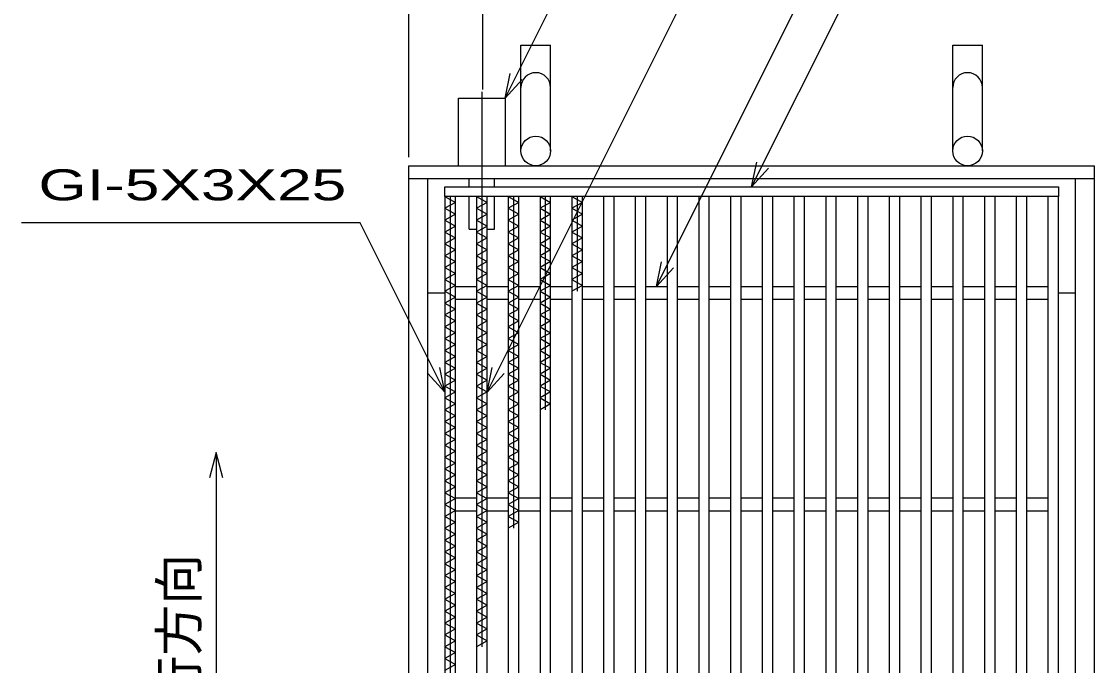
# Model space of a CAD drawing. Units: millimetres, scale not verified. Extents: x -1456 to 1389, y -1026 to 839.
# Drawn here: x -1078 to -571, y 142 to 447 of the extents above; entities that cross this region are included whole.
import ezdxf
from ezdxf.enums import TextEntityAlignment as Align

# ---------------------------------------------------------------- set-up
doc = ezdxf.new("R2010")
doc.units = ezdxf.units.MM
doc.header["$LTSCALE"] = 8
doc.linetypes.add('LONG_DASHED_DOTTED', pattern=[15.25, 12, -1.5, 0.25, -1.5])
for name, color, linetype, lineweight in [('16', 3, 'Continuous', 25), ('19', 6, 'Continuous', 25), ('22', 4, 'Continuous', 25)]:
    doc.layers.add(name, color=color, linetype=linetype, lineweight=lineweight)
doc.styles.add('ベクトル', font='')
doc.styles.get('ベクトル').set_extended_font_data('ベクトル')

msp = doc.modelspace()

# ---------------------------------------------------------------- linework, layer by layer
at = {"layer": '16'}
for p, q in [((-878, 368.5), (-588, 368.5)), ((-878, 364), (-878, 368.5)), ((-588, 368.5), (-588, 364)), ((-588, 364), (-878, 364)), ((-878, 364), (-878, -127)), ((-873, 364), (-878, 364)), ((-878, 364), (-873, 361.2)), ((-873, 361.2), (-878, 358.4)), ((-875.5, 364), (-875.5, 95.2)), ((-873, -127), (-873, 364)), ((-863, 364), (-863, -127)), ((-858, 364), (-863, 364)), ((-863, 364), (-858, 361.2)), ((-858, 361.2), (-863, 358.4)), ((-860.5, 364), (-860.5, 151.2)), ((-858, -127), (-858, 364)), ((-848, 364), (-848, -127)), ((-843, 364), (-848, 364)), ((-848, 364), (-843, 361.2)), ((-843, 361.2), (-848, 358.4)), ((-845.5, 364), (-845.5, 207.2)), ((-843, -127), (-843, 364)), ((-833, 364), (-833, -127)), ((-828, 364), (-833, 364)), ((-833, 364), (-828, 361.2)), ((-828, 361.2), (-833, 358.4)), ((-830.5, 364), (-830.5, 263.2)), ((-828, -127), (-828, 364)), ((-818, 364), (-818, -127)), ((-813, 364), (-818, 364)), ((-818, 364), (-813, 361.2)), ((-813, 361.2), (-818, 358.4)), ((-815.5, 364), (-815.5, 319.2)), ((-813, -127), (-813, 364)), ((-803, 364), (-803, -127)), ((-798, 364), (-803, 364)), ((-798, -127), (-798, 364)), ((-788, 364), (-788, -127)), ((-783, 364), (-788, 364)), ((-783, -127), (-783, 364)), ((-773, 364), (-773, -127)), ((-768, 364), (-773, 364)), ((-768, -127), (-768, 364)), ((-758, 364), (-758, -127)), ((-753, 364), (-758, 364)), ((-753, -127), (-753, 364)), ((-743, 364), (-743, -127)), ((-738, 364), (-743, 364)), ((-738, -127), (-738, 364)), ((-728, 364), (-728, -127)), ((-723, 364), (-728, 364)), ((-723, -127), (-723, 364)), ((-713, 364), (-713, -127)), ((-708, 364), (-713, 364)), ((-708, -127), (-708, 364)), ((-698, 364), (-698, -127)), ((-693, 364), (-698, 364)), ((-693, -127), (-693, 364)), ((-683, 364), (-683, -127)), ((-678, 364), (-683, 364)), ((-678, -127), (-678, 364)), ((-668, 364), (-668, -127)), ((-663, 364), (-668, 364)), ((-663, -127), (-663, 364)), ((-653, 364), (-653, -127)), ((-648, 364), (-653, 364)), ((-648, -127), (-648, 364)), ((-638, 364), (-638, -127)), ((-633, 364), (-638, 364)), ((-633, -127), (-633, 364)), ((-623, 364), (-623, -127)), ((-618, 364), (-623, 364)), ((-618, -127), (-618, 364)), ((-608, 364), (-608, -127)), ((-603, 364), (-608, 364)), ((-603, -127), (-603, 364)), ((-593, 364), (-593, -127)), ((-588, 364), (-593, 364)), ((-588, -127), (-588, 364)), ((-878, 358.4), (-873, 355.6)), ((-873, 355.6), (-878, 352.8)), ((-863, 358.4), (-858, 355.6)), ((-858, 355.6), (-863, 352.8)), ((-848, 358.4), (-843, 355.6)), ((-843, 355.6), (-848, 352.8)), ((-833, 358.4), (-828, 355.6)), ((-828, 355.6), (-833, 352.8)), ((-818, 358.4), (-813, 355.6)), ((-813, 355.6), (-818, 352.8)), ((-878, 352.8), (-873, 350)), ((-873, 350), (-878, 347.2)), ((-863, 352.8), (-858, 350)), ((-858, 350), (-863, 347.2)), ((-848, 352.8), (-843, 350)), ((-843, 350), (-848, 347.2)), ((-833, 352.8), (-828, 350)), ((-828, 350), (-833, 347.2)), ((-818, 352.8), (-813, 350)), ((-813, 350), (-818, 347.2)), ((-878, 347.2), (-873, 344.4)), ((-863, 347.2), (-858, 344.4)), ((-848, 347.2), (-843, 344.4)), ((-833, 347.2), (-828, 344.4)), ((-818, 347.2), (-813, 344.4)), ((-873, 344.4), (-878, 341.6)), ((-878, 341.6), (-873, 338.8)), ((-858, 344.4), (-863, 341.6)), ((-863, 341.6), (-858, 338.8)), ((-843, 344.4), (-848, 341.6)), ((-848, 341.6), (-843, 338.8)), ((-828, 344.4), (-833, 341.6)), ((-833, 341.6), (-828, 338.8)), ((-813, 344.4), (-818, 341.6)), ((-818, 341.6), (-813, 338.8)), ((-873, 338.8), (-878, 336)), ((-878, 336), (-873, 333.2)), ((-858, 338.8), (-863, 336)), ((-863, 336), (-858, 333.2)), ((-843, 338.8), (-848, 336)), ((-848, 336), (-843, 333.2)), ((-828, 338.8), (-833, 336)), ((-833, 336), (-828, 333.2)), ((-813, 338.8), (-818, 336)), ((-818, 336), (-813, 333.2)), ((-873, 333.2), (-878, 330.4)), ((-878, 330.4), (-873, 327.6)), ((-858, 333.2), (-863, 330.4)), ((-863, 330.4), (-858, 327.6)), ((-843, 333.2), (-848, 330.4)), ((-848, 330.4), (-843, 327.6)), ((-828, 333.2), (-833, 330.4)), ((-833, 330.4), (-828, 327.6)), ((-813, 333.2), (-818, 330.4)), ((-818, 330.4), (-813, 327.6)), ((-873, 327.6), (-878, 324.8)), ((-878, 324.8), (-873, 322)), ((-858, 327.6), (-863, 324.8)), ((-863, 324.8), (-858, 322)), ((-843, 327.6), (-848, 324.8)), ((-848, 324.8), (-843, 322)), ((-828, 327.6), (-833, 324.8)), ((-833, 324.8), (-828, 322)), ((-813, 327.6), (-818, 324.8)), ((-818, 324.8), (-813, 322)), ((-873, 322), (-878, 319.2)), ((-873, 321.5), (-863, 321.5)), ((-858, 322), (-863, 319.2)), ((-858, 321.5), (-848, 321.5)), ((-843, 322), (-848, 319.2)), ((-843, 321.5), (-833, 321.5)), ((-828, 322), (-833, 319.2)), ((-828, 321.5), (-818, 321.5)), ((-813, 322), (-818, 319.2)), ((-813, 321.5), (-803, 321.5)), ((-798, 321.5), (-788, 321.5)), ((-783, 321.5), (-773, 321.5)), ((-768, 321.5), (-758, 321.5)), ((-753, 321.5), (-743, 321.5)), ((-738, 321.5), (-728, 321.5)), ((-723, 321.5), (-713, 321.5)), ((-708, 321.5), (-698, 321.5)), ((-693, 321.5), (-683, 321.5)), ((-678, 321.5), (-668, 321.5)), ((-663, 321.5), (-653, 321.5)), ((-648, 321.5), (-638, 321.5)), ((-633, 321.5), (-623, 321.5)), ((-618, 321.5), (-608, 321.5)), ((-603, 321.5), (-593, 321.5)), ((-878, 319.2), (-873, 316.4)), ((-873, 316.4), (-878, 313.6)), ((-873, 315.5), (-863, 315.5)), ((-863, 319.2), (-858, 316.4)), ((-858, 316.4), (-863, 313.6)), ((-858, 315.5), (-848, 315.5)), ((-848, 319.2), (-843, 316.4)), ((-843, 316.4), (-848, 313.6)), ((-843, 315.5), (-833, 315.5)), ((-833, 319.2), (-828, 316.4)), ((-828, 316.4), (-833, 313.6)), ((-828, 315.5), (-818, 315.5)), ((-813, 315.5), (-803, 315.5)), ((-798, 315.5), (-788, 315.5)), ((-783, 315.5), (-773, 315.5)), ((-768, 315.5), (-758, 315.5)), ((-753, 315.5), (-743, 315.5)), ((-738, 315.5), (-728, 315.5)), ((-723, 315.5), (-713, 315.5)), ((-708, 315.5), (-698, 315.5)), ((-693, 315.5), (-683, 315.5)), ((-678, 315.5), (-668, 315.5)), ((-663, 315.5), (-653, 315.5)), ((-648, 315.5), (-638, 315.5)), ((-633, 315.5), (-623, 315.5)), ((-618, 315.5), (-608, 315.5)), ((-603, 315.5), (-593, 315.5)), ((-878, 313.6), (-873, 310.8)), ((-873, 310.8), (-878, 308)), ((-863, 313.6), (-858, 310.8)), ((-858, 310.8), (-863, 308)), ((-848, 313.6), (-843, 310.8)), ((-843, 310.8), (-848, 308)), ((-833, 313.6), (-828, 310.8)), ((-828, 310.8), (-833, 308)), ((-878, 308), (-873, 305.2)), ((-873, 305.2), (-878, 302.4)), ((-863, 308), (-858, 305.2)), ((-858, 305.2), (-863, 302.4)), ((-848, 308), (-843, 305.2)), ((-843, 305.2), (-848, 302.4)), ((-833, 308), (-828, 305.2)), ((-828, 305.2), (-833, 302.4)), ((-878, 302.4), (-873, 299.6)), ((-873, 299.6), (-878, 296.8)), ((-863, 302.4), (-858, 299.6)), ((-858, 299.6), (-863, 296.8)), ((-848, 302.4), (-843, 299.6)), ((-843, 299.6), (-848, 296.8)), ((-833, 302.4), (-828, 299.6)), ((-828, 299.6), (-833, 296.8)), ((-878, 296.8), (-873, 294)), ((-863, 296.8), (-858, 294)), ((-848, 296.8), (-843, 294)), ((-833, 296.8), (-828, 294)), ((-873, 294), (-878, 291.2)), ((-878, 291.2), (-873, 288.4)), ((-858, 294), (-863, 291.2)), ((-863, 291.2), (-858, 288.4)), ((-843, 294), (-848, 291.2)), ((-848, 291.2), (-843, 288.4)), ((-828, 294), (-833, 291.2)), ((-833, 291.2), (-828, 288.4)), ((-873, 288.4), (-878, 285.6)), ((-878, 285.6), (-873, 282.8)), ((-858, 288.4), (-863, 285.6)), ((-863, 285.6), (-858, 282.8)), ((-843, 288.4), (-848, 285.6)), ((-848, 285.6), (-843, 282.8)), ((-828, 288.4), (-833, 285.6)), ((-833, 285.6), (-828, 282.8)), ((-873, 282.8), (-878, 280)), ((-878, 280), (-873, 277.2)), ((-858, 282.8), (-863, 280)), ((-863, 280), (-858, 277.2)), ((-843, 282.8), (-848, 280)), ((-848, 280), (-843, 277.2)), ((-828, 282.8), (-833, 280)), ((-833, 280), (-828, 277.2)), ((-873, 277.2), (-878, 274.4)), ((-878, 274.4), (-873, 271.6)), ((-858, 277.2), (-863, 274.4)), ((-863, 274.4), (-858, 271.6)), ((-843, 277.2), (-848, 274.4)), ((-848, 274.4), (-843, 271.6)), ((-828, 277.2), (-833, 274.4)), ((-833, 274.4), (-828, 271.6)), ((-873, 271.6), (-878, 268.8)), ((-878, 268.8), (-873, 266)), ((-858, 271.6), (-863, 268.8)), ((-863, 268.8), (-858, 266)), ((-843, 271.6), (-848, 268.8)), ((-848, 268.8), (-843, 266)), ((-828, 271.6), (-833, 268.8)), ((-833, 268.8), (-828, 266)), ((-873, 266), (-878, 263.2)), ((-858, 266), (-863, 263.2)), ((-843, 266), (-848, 263.2)), ((-828, 266), (-833, 263.2)), ((-878, 263.2), (-873, 260.4)), ((-873, 260.4), (-878, 257.6)), ((-863, 263.2), (-858, 260.4)), ((-858, 260.4), (-863, 257.6)), ((-848, 263.2), (-843, 260.4)), ((-843, 260.4), (-848, 257.6)), ((-878, 257.6), (-873, 254.8)), ((-873, 254.8), (-878, 252)), ((-863, 257.6), (-858, 254.8)), ((-858, 254.8), (-863, 252)), ((-848, 257.6), (-843, 254.8)), ((-843, 254.8), (-848, 252)), ((-878, 252), (-873, 249.2)), ((-873, 249.2), (-878, 246.4)), ((-863, 252), (-858, 249.2)), ((-858, 249.2), (-863, 246.4)), ((-848, 252), (-843, 249.2)), ((-843, 249.2), (-848, 246.4)), ((-878, 246.4), (-873, 243.6)), ((-873, 243.6), (-878, 240.8)), ((-863, 246.4), (-858, 243.6)), ((-858, 243.6), (-863, 240.8)), ((-848, 246.4), (-843, 243.6)), ((-843, 243.6), (-848, 240.8)), ((-878, 240.8), (-873, 238)), ((-863, 240.8), (-858, 238)), ((-848, 240.8), (-843, 238)), ((-873, 238), (-878, 235.2)), ((-878, 235.2), (-873, 232.4)), ((-858, 238), (-863, 235.2)), ((-863, 235.2), (-858, 232.4)), ((-843, 238), (-848, 235.2)), ((-848, 235.2), (-843, 232.4)), ((-873, 232.4), (-878, 229.6)), ((-878, 229.6), (-873, 226.8)), ((-858, 232.4), (-863, 229.6)), ((-863, 229.6), (-858, 226.8)), ((-843, 232.4), (-848, 229.6)), ((-848, 229.6), (-843, 226.8)), ((-873, 226.8), (-878, 224)), ((-878, 224), (-873, 221.2)), ((-858, 226.8), (-863, 224)), ((-863, 224), (-858, 221.2)), ((-843, 226.8), (-848, 224)), ((-848, 224), (-843, 221.2)), ((-873, 221.2), (-878, 218.4)), ((-878, 218.4), (-873, 215.6)), ((-873, 221.5), (-863, 221.5)), ((-858, 221.2), (-863, 218.4)), ((-863, 218.4), (-858, 215.6)), ((-858, 221.5), (-848, 221.5)), ((-843, 221.2), (-848, 218.4)), ((-848, 218.4), (-843, 215.6)), ((-843, 221.5), (-833, 221.5)), ((-828, 221.5), (-818, 221.5)), ((-813, 221.5), (-803, 221.5)), ((-798, 221.5), (-788, 221.5)), ((-783, 221.5), (-773, 221.5)), ((-768, 221.5), (-758, 221.5)), ((-753, 221.5), (-743, 221.5)), ((-738, 221.5), (-728, 221.5)), ((-723, 221.5), (-713, 221.5)), ((-708, 221.5), (-698, 221.5)), ((-693, 221.5), (-683, 221.5)), ((-678, 221.5), (-668, 221.5)), ((-663, 221.5), (-653, 221.5)), ((-648, 221.5), (-638, 221.5)), ((-633, 221.5), (-623, 221.5)), ((-618, 221.5), (-608, 221.5)), ((-603, 221.5), (-593, 221.5)), ((-873, 215.6), (-878, 212.8)), ((-873, 215.5), (-863, 215.5)), ((-858, 215.6), (-863, 212.8)), ((-858, 215.5), (-848, 215.5)), ((-843, 215.6), (-848, 212.8)), ((-843, 215.5), (-833, 215.5)), ((-828, 215.5), (-818, 215.5)), ((-813, 215.5), (-803, 215.5)), ((-798, 215.5), (-788, 215.5)), ((-783, 215.5), (-773, 215.5)), ((-768, 215.5), (-758, 215.5)), ((-753, 215.5), (-743, 215.5)), ((-738, 215.5), (-728, 215.5)), ((-723, 215.5), (-713, 215.5)), ((-708, 215.5), (-698, 215.5)), ((-693, 215.5), (-683, 215.5)), ((-678, 215.5), (-668, 215.5)), ((-663, 215.5), (-653, 215.5)), ((-648, 215.5), (-638, 215.5)), ((-633, 215.5), (-623, 215.5)), ((-618, 215.5), (-608, 215.5)), ((-603, 215.5), (-593, 215.5)), ((-878, 212.8), (-873, 210)), ((-873, 210), (-878, 207.2)), ((-863, 212.8), (-858, 210)), ((-858, 210), (-863, 207.2)), ((-848, 212.8), (-843, 210)), ((-843, 210), (-848, 207.2)), ((-878, 207.2), (-873, 204.4)), ((-873, 204.4), (-878, 201.6)), ((-863, 207.2), (-858, 204.4)), ((-858, 204.4), (-863, 201.6)), ((-878, 201.6), (-873, 198.8)), ((-873, 198.8), (-878, 196)), ((-863, 201.6), (-858, 198.8)), ((-858, 198.8), (-863, 196)), ((-878, 196), (-873, 193.2)), ((-873, 193.2), (-878, 190.4)), ((-863, 196), (-858, 193.2)), ((-858, 193.2), (-863, 190.4)), ((-878, 190.4), (-873, 187.6)), ((-873, 187.6), (-878, 184.8)), ((-863, 190.4), (-858, 187.6)), ((-858, 187.6), (-863, 184.8)), ((-878, 184.8), (-873, 182)), ((-863, 184.8), (-858, 182)), ((-873, 182), (-878, 179.2)), ((-878, 179.2), (-873, 176.4)), ((-858, 182), (-863, 179.2)), ((-863, 179.2), (-858, 176.4)), ((-873, 176.4), (-878, 173.6)), ((-878, 173.6), (-873, 170.8)), ((-858, 176.4), (-863, 173.6)), ((-863, 173.6), (-858, 170.8)), ((-873, 170.8), (-878, 168)), ((-878, 168), (-873, 165.2)), ((-858, 170.8), (-863, 168)), ((-863, 168), (-858, 165.2)), ((-873, 165.2), (-878, 162.4)), ((-878, 162.4), (-873, 159.6)), ((-858, 165.2), (-863, 162.4)), ((-863, 162.4), (-858, 159.6)), ((-873, 159.6), (-878, 156.8)), ((-858, 159.6), (-863, 156.8)), ((-878, 156.8), (-873, 154)), ((-873, 154), (-878, 151.2)), ((-863, 156.8), (-858, 154)), ((-858, 154), (-863, 151.2)), ((-878, 151.2), (-873, 148.4)), ((-873, 148.4), (-878, 145.6)), ((-878, 145.6), (-873, 142.8)), ((-873, 142.8), (-878, 140))]:
    msp.add_line(p, q, dxfattribs=at)
at = {"layer": '19'}
for p, q in [((-842, 385.5), (-842, 435.5)), ((-842, 435.5), (-828, 435.5)), ((-828, 385.5), (-828, 435.5)), ((-638, 385.5), (-638, 435.5)), ((-638, 435.5), (-624, 435.5)), ((-624, 385.5), (-624, 435.5)), ((-871.5, 378.5), (-871.5, 410.5)), ((-871.5, 410.5), (-849.5, 410.5)), ((-849.5, 410.5), (-849.5, 378.5)), ((-895, 378.5), (-571, 378.5)), ((-895, -141.5), (-895, 378.5)), ((-571, -141.5), (-571, 378.5)), ((-895, 372.5), (-571, 372.5)), ((-886, -135.5), (-886, 372.5)), ((-866.5, 368.5), (-866.5, 372.5)), ((-854.5, 368.5), (-854.5, 372.5)), ((-580, -135.5), (-580, 372.5)), ((-866.5, 348.5), (-866.5, 364)), ((-854.5, 348.5), (-854.5, 364)), ((-866.5, 348.5), (-863, 348.5)), ((-858, 348.5), (-854.5, 348.5)), ((-886, 318.5), (-878, 318.5)), ((-588, 318.5), (-580, 318.5))]:
    msp.add_line(p, q, dxfattribs=at)
at = {"layer": '19', "linetype": 'LONG_DASHED_DOTTED'}
msp.add_line((-860.5, 413.5), (-860.5, 345.5), dxfattribs=at)
at = {"layer": '19'}
for centre in [(-835, 385.5), (-631, 385.5)]:
    msp.add_circle(centre, 7, dxfattribs=at)
for centre in [(-835, 415.5), (-631, 415.5)]:
    msp.add_arc(centre, 7, 0, 180, dxfattribs=at)
at = {"layer": '22'}
for p, q in [((-858, 271.5), (-695.25, 597)), ((-849.5, 410.5), (-773.75, 562)), ((-778, 321.5), (-657.75, 562)), ((-733, 368.5), (-655.25, 524)), ((-895, 382.5), (-895, 478.5)), ((-860, 414.5), (-860, 478.5)), ((-849.5, 410.5), (-847.1, 422.18)), ((-849.5, 410.5), (-841.5, 419.3)), ((-733, 368.5), (-730.6, 380.18)), ((-733, 368.5), (-725, 377.3)), ((-918, 351.5), (-1078, 351.5)), ((-878, 271.5), (-918, 351.5)), ((-778, 321.5), (-775.6, 333.18)), ((-778, 321.5), (-770, 330.3)), ((-878, 271.5), (-886, 280.3)), ((-878, 271.5), (-880.4, 283.18)), ((-858, 271.5), (-855.6, 283.18)), ((-858, 271.5), (-850, 280.3)), ((-986, 243), (-989.2, 231)), ((-982.8, 231), (-986, 243)), ((-986, 243), (-986, 3))]:
    msp.add_line(p, q, dxfattribs=at)

# ---------------------------------------------------------------- texts
at = {"layer": '22', "color": 2, "style": 'ベクトル', "width": 1.5}
msp.add_text('GI-5X3X25', height=14.66, dxfattribs=at).set_placement((-1070, 369.5), align=Align.MIDDLE_LEFT)
at = {"layer": '22', "color": 2, "style": 'ベクトル'}
msp.add_text('車両進行方向', height=17.6, rotation=90, dxfattribs=at).set_placement((-1003.6, 51), align=Align.MIDDLE_LEFT)

doc.saveas('drawing.dxf')
